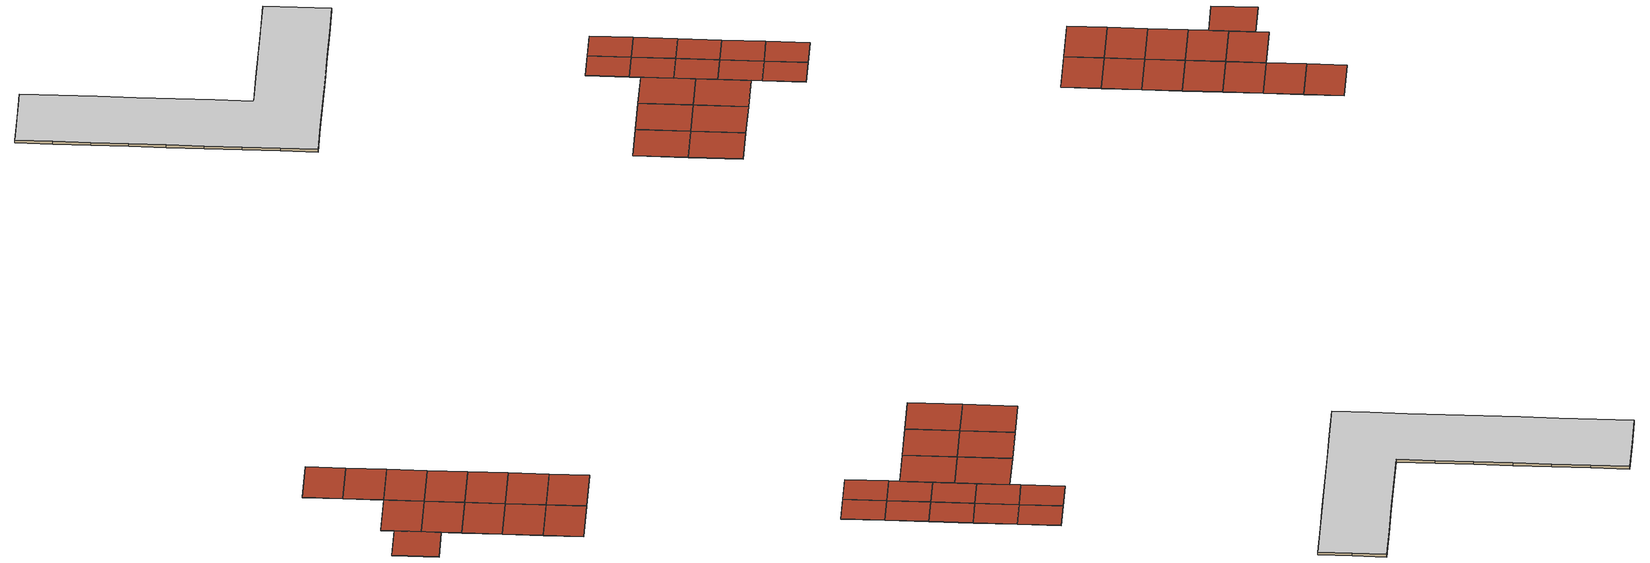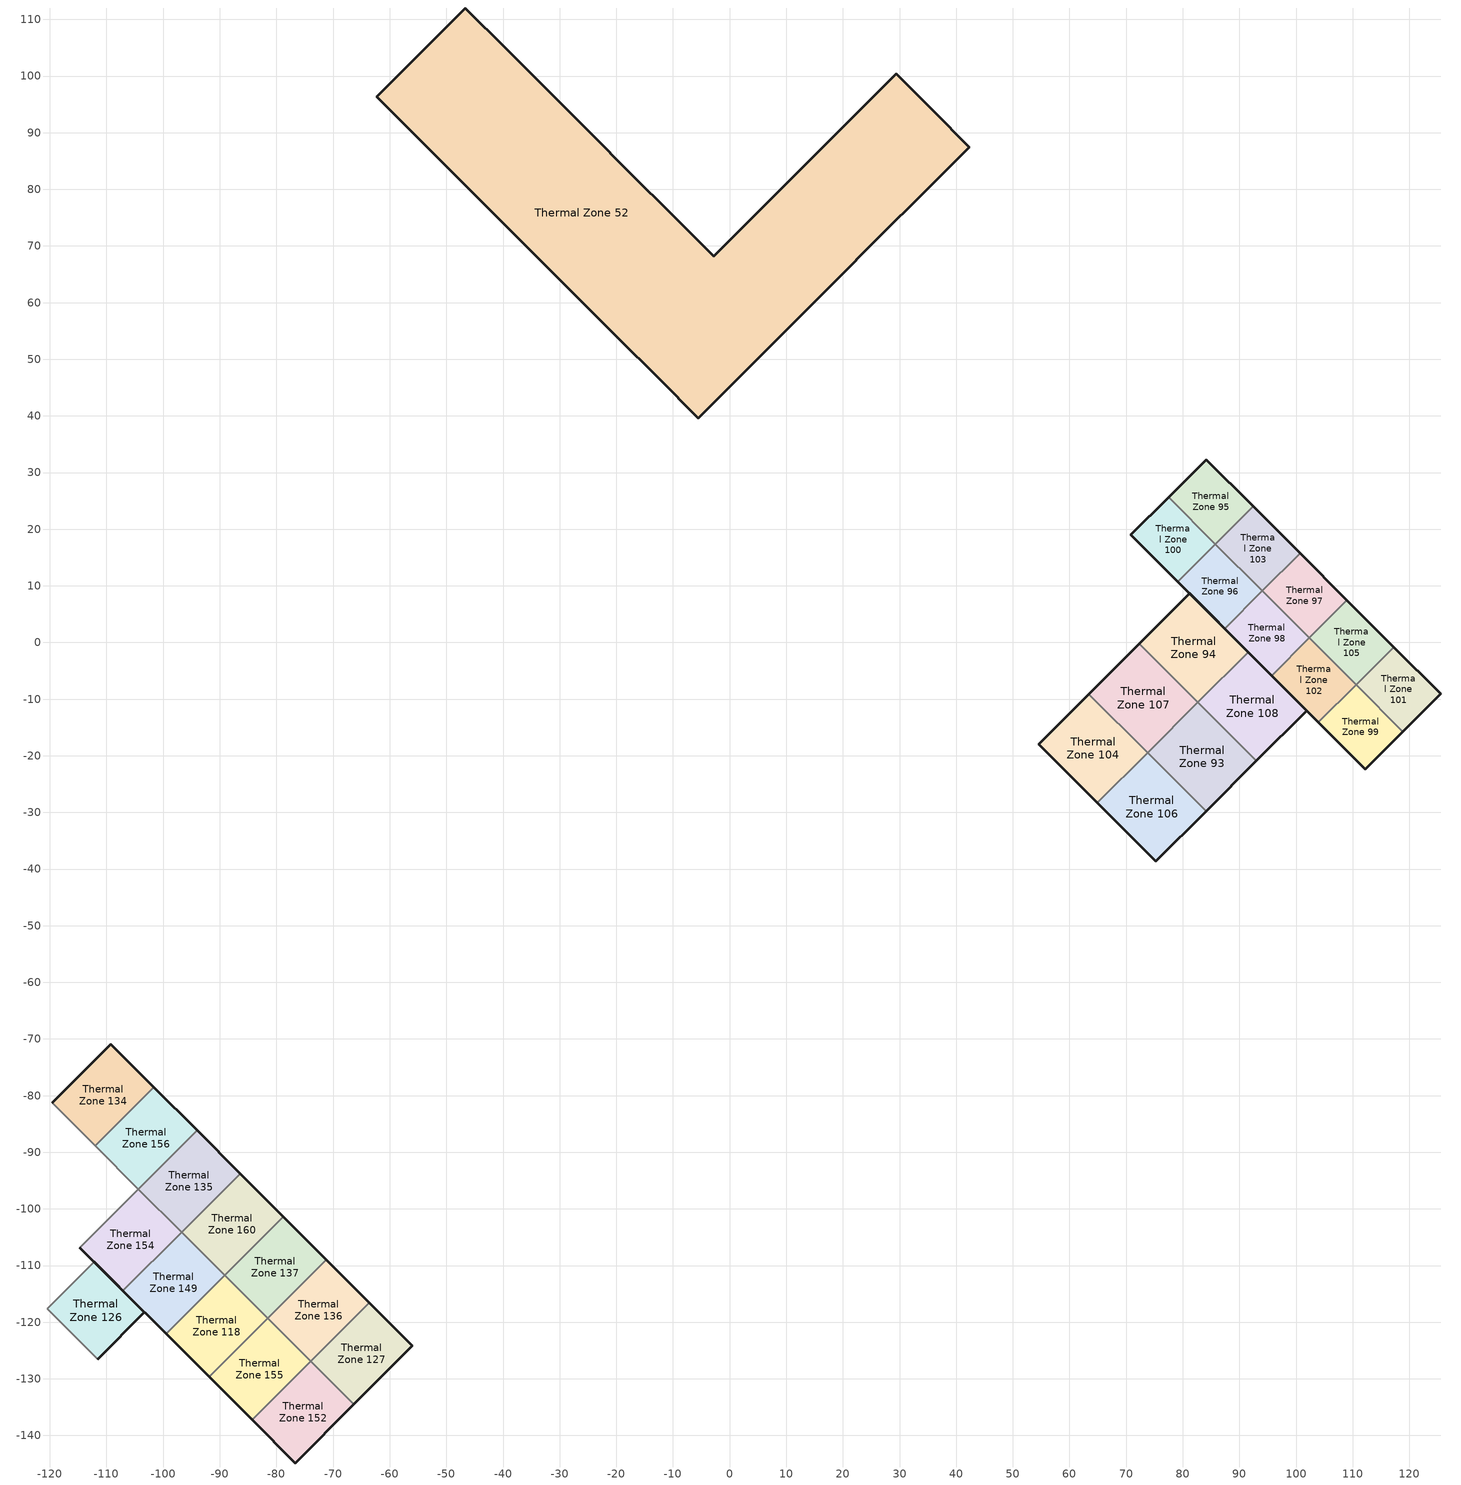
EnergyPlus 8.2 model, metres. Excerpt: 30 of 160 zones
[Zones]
Thermal Zone 100
 floor ground (ASHRAE 90.1-2004 ExtWall Mass ClimateZone 6): 77.51,25.65 85.78,17.37 79.13,10.72 70.85,18.99 z11.9
 wall outside (ASHRAE 90.1-2004 ExtWall Mass ClimateZone 6): 77.51,25.65 70.85,18.99 79.13,10.72 z11.9:12
 wall to Thermal Zone 95 (ASHRAE 90.1-2004 ExtWall Mass ClimateZone 6 Reversed): 85.78,17.37 77.51,25.65 z11.9:12
 wall to Thermal Zone 96 (ASHRAE 90.1-2004 ExtWall Mass ClimateZone 6): 79.13,10.72 85.78,17.37 z11.9:12
 roof outside (ASHRAE 90.1-2004 ExtWall Mass ClimateZone 6): 70.85,18.99 79.13,10.72 85.78,17.37 77.51,25.65 z12
Thermal Zone 101
 floor ground (ASHRAE 90.1-2004 ExtWall Mass ClimateZone 6): 117.26,-0.8 125.54,-9.08 118.89,-15.73 110.61,-7.46 z11.9
 wall outside (ASHRAE 90.1-2004 ExtWall Mass ClimateZone 6): 118.89,-15.73 125.54,-9.08 117.26,-0.8 z11.9:12
 wall to Thermal Zone 99 (ASHRAE 90.1-2004 ExtWall Mass ClimateZone 6): 110.61,-7.46 118.89,-15.73 z11.9:12
 wall to Thermal Zone 105 (ASHRAE 90.1-2004 ExtWall Mass ClimateZone 6 Reversed): 117.26,-0.8 110.61,-7.46 z11.9:12
 roof outside (ASHRAE 90.1-2004 ExtWall Mass ClimateZone 6): 110.61,-7.46 118.89,-15.73 125.54,-9.08 117.26,-0.8 z12
Thermal Zone 102
 floor ground (ASHRAE 90.1-2004 ExtWall Mass ClimateZone 6): 102.33,0.82 110.61,-7.46 103.96,-14.11 95.68,-5.84 z11.9
 wall outside (ASHRAE 90.1-2004 ExtWall Mass ClimateZone 6): 95.68,-5.84 103.96,-14.11 z11.9:12
 wall to Thermal Zone 105 (ASHRAE 90.1-2004 ExtWall Mass ClimateZone 6 Reversed): 110.61,-7.46 102.33,0.82 z11.9:12
 wall to Thermal Zone 99 (ASHRAE 90.1-2004 ExtWall Mass ClimateZone 6): 103.96,-14.11 110.61,-7.46 z11.9:12
 wall to Thermal Zone 98 (ASHRAE 90.1-2004 ExtWall Mass ClimateZone 6 Reversed): 102.33,0.82 95.68,-5.84 z11.9:12
 roof outside (ASHRAE 90.1-2004 ExtWall Mass ClimateZone 6): 95.68,-5.84 103.96,-14.11 110.61,-7.46 102.33,0.82 z12
Thermal Zone 103
 floor ground (ASHRAE 90.1-2004 ExtWall Mass ClimateZone 6): 92.44,24.02 100.71,15.75 94.06,9.09 85.78,17.37 z11.9
 wall outside (ASHRAE 90.1-2004 ExtWall Mass ClimateZone 6): 100.71,15.75 92.44,24.02 z11.9:12
 wall to Thermal Zone 97 (ASHRAE 90.1-2004 ExtWall Mass ClimateZone 6): 94.06,9.09 100.71,15.75 z11.9:12
 wall to Thermal Zone 96 (ASHRAE 90.1-2004 ExtWall Mass ClimateZone 6): 85.78,17.37 94.06,9.09 z11.9:12
 wall to Thermal Zone 95 (ASHRAE 90.1-2004 ExtWall Mass ClimateZone 6 Reversed): 92.44,24.02 85.78,17.37 z11.9:12
 roof outside (ASHRAE 90.1-2004 ExtWall Mass ClimateZone 6): 85.78,17.37 94.06,9.09 100.71,15.75 92.44,24.02 z12
Thermal Zone 104
 floor ground (ASHRAE 90.1-2004 ExtWall Mass ClimateZone 6): 63.45,-9.1 73.8,-19.44 64.92,-28.32 54.58,-17.97 z11.9
 wall outside (ASHRAE 90.1-2004 ExtWall Mass ClimateZone 6): 63.45,-9.1 54.58,-17.97 64.92,-28.32 z11.9:12
 wall to Thermal Zone 107 (ASHRAE 90.1-2004 ExtWall Mass ClimateZone 6 Reversed): 73.8,-19.44 63.45,-9.1 z11.9:12
 wall to Thermal Zone 106 (ASHRAE 90.1-2004 ExtWall Mass ClimateZone 6): 64.92,-28.32 73.8,-19.44 z11.9:12
 roof outside (ASHRAE 90.1-2004 ExtWall Mass ClimateZone 6): 54.58,-17.97 64.92,-28.32 73.8,-19.44 63.45,-9.1 z12
Thermal Zone 105
 floor ground (ASHRAE 90.1-2004 ExtWall Mass ClimateZone 6): 108.99,7.47 117.26,-0.8 110.61,-7.46 102.33,0.82 z11.9
 wall outside (ASHRAE 90.1-2004 ExtWall Mass ClimateZone 6): 117.26,-0.8 108.99,7.47 z11.9:12
 wall to Thermal Zone 97 (ASHRAE 90.1-2004 ExtWall Mass ClimateZone 6 Reversed): 108.99,7.47 102.33,0.82 z11.9:12
 roof outside (ASHRAE 90.1-2004 ExtWall Mass ClimateZone 6): 102.33,0.82 110.61,-7.46 117.26,-0.8 108.99,7.47 z12
Thermal Zone 106
 floor ground (ASHRAE 90.1-2004 ExtWall Mass ClimateZone 6): 73.8,-19.44 84.14,-29.79 75.27,-38.66 64.92,-28.32 z11.9
 wall outside (ASHRAE 90.1-2004 ExtWall Mass ClimateZone 6): 64.92,-28.32 75.27,-38.66 84.14,-29.79 z11.9:12
 wall to Thermal Zone 93 (ASHRAE 90.1-2004 ExtWall Mass ClimateZone 6 Reversed): 84.14,-29.79 73.8,-19.44 z11.9:12
 roof outside (ASHRAE 90.1-2004 ExtWall Mass ClimateZone 6): 64.92,-28.32 75.27,-38.66 84.14,-29.79 73.8,-19.44 z12
Thermal Zone 107
 floor ground (ASHRAE 90.1-2004 ExtWall Mass ClimateZone 6): 72.32,-0.23 82.67,-10.57 73.8,-19.44 63.45,-9.1 z11.9
 wall outside (ASHRAE 90.1-2004 ExtWall Mass ClimateZone 6): 72.32,-0.23 63.45,-9.1 z11.9:12
 wall to Thermal Zone 94 (ASHRAE 90.1-2004 ExtWall Mass ClimateZone 6 Reversed): 82.67,-10.57 72.32,-0.23 z11.9:12
 wall to Thermal Zone 93 (ASHRAE 90.1-2004 ExtWall Mass ClimateZone 6): 73.8,-19.44 82.67,-10.57 z11.9:12
 roof outside (ASHRAE 90.1-2004 ExtWall Mass ClimateZone 6): 63.45,-9.1 73.8,-19.44 82.67,-10.57 72.32,-0.23 z12
Thermal Zone 108
 floor ground (ASHRAE 90.1-2004 ExtWall Mass ClimateZone 6): 91.54,-1.7 101.89,-12.04 93.01,-20.92 82.67,-10.57 z11.9
 wall outside (ASHRAE 90.1-2004 ExtWall Mass ClimateZone 6): 93.01,-20.92 101.89,-12.04 91.54,-1.7 z11.9:12
 wall to Thermal Zone 93 (ASHRAE 90.1-2004 ExtWall Mass ClimateZone 6): 82.67,-10.57 93.01,-20.92 z11.9:12
 wall to Thermal Zone 94 (ASHRAE 90.1-2004 ExtWall Mass ClimateZone 6 Reversed): 91.54,-1.7 82.67,-10.57 z11.9:12
 roof outside (ASHRAE 90.1-2004 ExtWall Mass ClimateZone 6): 82.67,-10.57 93.01,-20.92 101.89,-12.04 91.54,-1.7 z12
Thermal Zone 118
 floor ground (ASHRAE 90.1-2004 ExtWall Mass ClimateZone 6): -81.54,-119.3 -91.89,-129.65 -99.49,-122.04 -89.15,-111.7 z11.9
 wall outside (ASHRAE 90.1-2004 ExtWall Mass ClimateZone 6): -99.49,-122.04 -91.89,-129.65 z11.9:12
 wall to Thermal Zone 155 (ASHRAE 90.1-2004 ExtWall Mass ClimateZone 6 Reversed): -91.89,-129.65 -81.54,-119.3 z11.9:12
 wall to Thermal Zone 149 (ASHRAE 90.1-2004 ExtWall Mass ClimateZone 6): -89.15,-111.7 -99.49,-122.04 z11.9:12
 wall to Thermal Zone 137 (ASHRAE 90.1-2004 ExtWall Mass ClimateZone 6 Reversed): -81.54,-119.3 -89.15,-111.7 z11.9:12
 roof outside (ASHRAE 90.1-2004 ExtWall Mass ClimateZone 6): -89.15,-111.7 -99.49,-122.04 -91.89,-129.65 -81.54,-119.3 z12
Thermal Zone 126
 floor ground (ASHRAE 90.1-2004 ExtWall Mass ClimateZone 6): -103.3,-118.24 -111.58,-126.51 -120.45,-117.64 -112.17,-109.37 z11.9
 wall outside (ASHRAE 90.1-2004 ExtWall Mass ClimateZone 6): -111.58,-126.51 -103.3,-118.24 -112.17,-109.37 z11.9:12
 wall to Thermal Zone 140 (ASHRAE 90.1-2004 ExtWall Mass ClimateZone 6): -120.45,-117.64 -111.58,-126.51 z11.9:12
 wall to Thermal Zone 143 (ASHRAE 90.1-2004 ExtWall Mass ClimateZone 6): -112.17,-109.37 -120.45,-117.64 z11.9:12
 roof outside (ASHRAE 90.1-2004 ExtWall Mass ClimateZone 6): -112.17,-109.37 -120.45,-117.64 -111.58,-126.51 -103.3,-118.24 z12
Thermal Zone 127
 floor ground (ASHRAE 90.1-2004 ExtWall Mass ClimateZone 6): -55.99,-124.17 -66.33,-134.51 -73.94,-126.91 -63.59,-116.56 z11.9
 wall outside (ASHRAE 90.1-2004 ExtWall Mass ClimateZone 6): -66.33,-134.51 -55.99,-124.17 -63.59,-116.56 z11.9:12
 wall to Thermal Zone 152 (ASHRAE 90.1-2004 ExtWall Mass ClimateZone 6): -73.94,-126.91 -66.33,-134.51 z11.9:12
 wall to Thermal Zone 136 (ASHRAE 90.1-2004 ExtWall Mass ClimateZone 6): -63.59,-116.56 -73.94,-126.91 z11.9:12
 roof outside (ASHRAE 90.1-2004 ExtWall Mass ClimateZone 6): -63.59,-116.56 -73.94,-126.91 -66.33,-134.51 -55.99,-124.17 z12
Thermal Zone 134
 floor ground (ASHRAE 90.1-2004 ExtWall Mass ClimateZone 6): -101.62,-78.54 -111.96,-88.89 -119.56,-81.28 -109.22,-70.94 z11.9
 wall outside (ASHRAE 90.1-2004 ExtWall Mass ClimateZone 6): -101.62,-78.54 -109.22,-70.94 -119.56,-81.28 z11.9:12
 wall to Thermal Zone 156 (ASHRAE 90.1-2004 ExtWall Mass ClimateZone 6 Reversed): -111.96,-88.89 -101.62,-78.54 z11.9:12
 wall to Thermal Zone 144 (ASHRAE 90.1-2004 ExtWall Mass ClimateZone 6): -119.56,-81.28 -111.96,-88.89 z11.9:12
 roof outside (ASHRAE 90.1-2004 ExtWall Mass ClimateZone 6): -109.22,-70.94 -119.56,-81.28 -111.96,-88.89 -101.62,-78.54 z12
Thermal Zone 135
 floor ground (ASHRAE 90.1-2004 ExtWall Mass ClimateZone 6): -86.41,-93.75 -96.75,-104.1 -104.36,-96.49 -94.01,-86.15 z11.9
 wall outside (ASHRAE 90.1-2004 ExtWall Mass ClimateZone 6): -86.41,-93.75 -94.01,-86.15 z11.9:12
 wall to Thermal Zone 160 (ASHRAE 90.1-2004 ExtWall Mass ClimateZone 6 Reversed): -96.75,-104.1 -86.41,-93.75 z11.9:12
 wall to Thermal Zone 154 (ASHRAE 90.1-2004 ExtWall Mass ClimateZone 6): -104.36,-96.49 -96.75,-104.1 z11.9:12
 wall to Thermal Zone 156 (ASHRAE 90.1-2004 ExtWall Mass ClimateZone 6): -94.01,-86.15 -104.36,-96.49 z11.9:12
 roof outside (ASHRAE 90.1-2004 ExtWall Mass ClimateZone 6): -94.01,-86.15 -104.36,-96.49 -96.75,-104.1 -86.41,-93.75 z12
Thermal Zone 136
 floor ground (ASHRAE 90.1-2004 ExtWall Mass ClimateZone 6): -63.59,-116.56 -73.94,-126.91 -81.54,-119.3 -71.2,-108.96 z11.9
 wall outside (ASHRAE 90.1-2004 ExtWall Mass ClimateZone 6): -63.59,-116.56 -71.2,-108.96 z11.9:12
 wall to Thermal Zone 155 (ASHRAE 90.1-2004 ExtWall Mass ClimateZone 6): -81.54,-119.3 -73.94,-126.91 z11.9:12
 wall to Thermal Zone 137 (ASHRAE 90.1-2004 ExtWall Mass ClimateZone 6): -71.2,-108.96 -81.54,-119.3 z11.9:12
 roof outside (ASHRAE 90.1-2004 ExtWall Mass ClimateZone 6): -71.2,-108.96 -81.54,-119.3 -73.94,-126.91 -63.59,-116.56 z12
Thermal Zone 137
 floor ground (ASHRAE 90.1-2004 ExtWall Mass ClimateZone 6): -71.2,-108.96 -81.54,-119.3 -89.15,-111.7 -78.8,-101.35 z11.9
 wall outside (ASHRAE 90.1-2004 ExtWall Mass ClimateZone 6): -71.2,-108.96 -78.8,-101.35 z11.9:12
 wall to Thermal Zone 160 (ASHRAE 90.1-2004 ExtWall Mass ClimateZone 6): -78.8,-101.35 -89.15,-111.7 z11.9:12
 roof outside (ASHRAE 90.1-2004 ExtWall Mass ClimateZone 6): -78.8,-101.35 -89.15,-111.7 -81.54,-119.3 -71.2,-108.96 z12
Thermal Zone 149
 floor ground (ASHRAE 90.1-2004 ExtWall Mass ClimateZone 6): -89.15,-111.7 -99.49,-122.04 -107.1,-114.44 -96.75,-104.1 z11.9
 wall outside (ASHRAE 90.1-2004 ExtWall Mass ClimateZone 6): -107.1,-114.44 -99.49,-122.04 z11.9:12
 wall to Thermal Zone 154 (ASHRAE 90.1-2004 ExtWall Mass ClimateZone 6): -96.75,-104.1 -107.1,-114.44 z11.9:12
 wall to Thermal Zone 160 (ASHRAE 90.1-2004 ExtWall Mass ClimateZone 6 Reversed): -89.15,-111.7 -96.75,-104.1 z11.9:12
 roof outside (ASHRAE 90.1-2004 ExtWall Mass ClimateZone 6): -96.75,-104.1 -107.1,-114.44 -99.49,-122.04 -89.15,-111.7 z12
Thermal Zone 152
 floor ground (ASHRAE 90.1-2004 ExtWall Mass ClimateZone 6): -66.33,-134.51 -76.68,-144.86 -84.28,-137.25 -73.94,-126.91 z11.9
 wall outside (ASHRAE 90.1-2004 ExtWall Mass ClimateZone 6): -84.28,-137.25 -76.68,-144.86 -66.33,-134.51 z11.9:12
 wall to Thermal Zone 155 (ASHRAE 90.1-2004 ExtWall Mass ClimateZone 6): -73.94,-126.91 -84.28,-137.25 z11.9:12
 roof outside (ASHRAE 90.1-2004 ExtWall Mass ClimateZone 6): -73.94,-126.91 -84.28,-137.25 -76.68,-144.86 -66.33,-134.51 z12
Thermal Zone 154
 floor ground (ASHRAE 90.1-2004 ExtWall Mass ClimateZone 6): -96.75,-104.1 -107.1,-114.44 -114.7,-106.84 -104.36,-96.49 z11.9
 wall outside (ASHRAE 90.1-2004 ExtWall Mass ClimateZone 6): -114.7,-106.84 -107.1,-114.44 z11.9:12
 wall to Thermal Zone 129 (ASHRAE 90.1-2004 ExtWall Mass ClimateZone 6): -104.36,-96.49 -114.7,-106.84 z11.9:12
 roof outside (ASHRAE 90.1-2004 ExtWall Mass ClimateZone 6): -104.36,-96.49 -114.7,-106.84 -107.1,-114.44 -96.75,-104.1 z12
Thermal Zone 155
 floor ground (ASHRAE 90.1-2004 ExtWall Mass ClimateZone 6): -73.94,-126.91 -84.28,-137.25 -91.89,-129.65 -81.54,-119.3 z11.9
 wall outside (ASHRAE 90.1-2004 ExtWall Mass ClimateZone 6): -91.89,-129.65 -84.28,-137.25 z11.9:12
 roof outside (ASHRAE 90.1-2004 ExtWall Mass ClimateZone 6): -81.54,-119.3 -91.89,-129.65 -84.28,-137.25 -73.94,-126.91 z12
Thermal Zone 156
 floor ground (ASHRAE 90.1-2004 ExtWall Mass ClimateZone 6): -94.01,-86.15 -104.36,-96.49 -111.96,-88.89 -101.62,-78.54 z11.9
 wall outside (ASHRAE 90.1-2004 ExtWall Mass ClimateZone 6): -94.01,-86.15 -101.62,-78.54 z11.9:12
 wall to Thermal Zone 129 (ASHRAE 90.1-2004 ExtWall Mass ClimateZone 6): -111.96,-88.89 -104.36,-96.49 z11.9:12
 roof outside (ASHRAE 90.1-2004 ExtWall Mass ClimateZone 6): -101.62,-78.54 -111.96,-88.89 -104.36,-96.49 -94.01,-86.15 z12
Thermal Zone 160
 floor ground (ASHRAE 90.1-2004 ExtWall Mass ClimateZone 6): -78.8,-101.35 -89.15,-111.7 -96.75,-104.1 -86.41,-93.75 z11.9
 wall outside (ASHRAE 90.1-2004 ExtWall Mass ClimateZone 6): -78.8,-101.35 -86.41,-93.75 z11.9:12
 roof outside (ASHRAE 90.1-2004 ExtWall Mass ClimateZone 6): -86.41,-93.75 -96.75,-104.1 -89.15,-111.7 -78.8,-101.35 z12
Thermal Zone 52
 floor ground (ASHRAE 90.1-2004 ExtWall Mass ClimateZone 6): -62.3,96.36 -54.47,104.19 -46.65,112.01 -39.34,104.71 -32.04,97.4 -24.73,90.09 -17.42,82.79 -10.12,75.48 -2.81,68.17 5.24,76.23 13.3,84.28 21.35,92.33 29.4,100.39 35.87,93.92 42.33,87.46 34.36,79.48 26.38,71.5 18.4,63.53 10.43,55.55 2.45,47.57 -5.53,39.6 -12.62,46.69 -19.72,53.79 -26.82,60.88 -33.91,67.98 -41.01,75.08 -48.1,82.17 -55.2,89.27 z11.34
 wall outside (ASHRAE 90.1-2004 ExtWall Mass ClimateZone 6): -54.47,104.19 -62.3,96.36 -55.2,89.27 -48.1,82.17 -41.01,75.08 -33.91,67.98 -26.82,60.88 -19.72,53.79 -12.62,46.69 -5.53,39.6 2.45,47.57 10.43,55.55 18.4,63.53 26.38,71.5 34.36,79.48 42.33,87.46 35.87,93.92 29.4,100.39 21.35,92.33 13.3,84.28 5.24,76.23 -2.81,68.17 -10.12,75.48 -17.42,82.79 -24.73,90.09 -32.04,97.4 -39.34,104.71 -46.65,112.01 -54.47,104.19 z11.34:12.17
 ceiling to Thermal Zone 57 (ASHRAE 90.1-2004 ExtWall Mass ClimateZone 6): -55.2,89.27 -48.1,82.17 -41.01,75.08 -33.91,67.98 -26.82,60.88 -19.72,53.79 -12.62,46.69 -5.53,39.6 2.45,47.57 10.43,55.55 18.4,63.53 26.38,71.5 34.36,79.48 42.33,87.46 35.87,93.92 29.4,100.39 21.35,92.33 13.3,84.28 5.24,76.23 -2.81,68.17 -10.12,75.48 -17.42,82.79 -24.73,90.09 -32.04,97.4 -39.34,104.71 -46.65,112.01 -54.47,104.19 -62.3,96.36 z12.17
Thermal Zone 93
 floor ground (ASHRAE 90.1-2004 ExtWall Mass ClimateZone 6): 82.67,-10.57 93.01,-20.92 84.14,-29.79 73.8,-19.44 z11.9
 wall outside (ASHRAE 90.1-2004 ExtWall Mass ClimateZone 6): 84.14,-29.79 93.01,-20.92 z11.9:12
 roof outside (ASHRAE 90.1-2004 ExtWall Mass ClimateZone 6): 73.8,-19.44 84.14,-29.79 93.01,-20.92 82.67,-10.57 z12
Thermal Zone 94
 floor ground (ASHRAE 90.1-2004 ExtWall Mass ClimateZone 6): 81.2,8.65 91.54,-1.7 82.67,-10.57 72.32,-0.23 z11.9
 wall outside (ASHRAE 90.1-2004 ExtWall Mass ClimateZone 6): 91.54,-1.7 81.2,8.65 72.32,-0.23 z11.9:12
 roof outside (ASHRAE 90.1-2004 ExtWall Mass ClimateZone 6): 72.32,-0.23 82.67,-10.57 91.54,-1.7 81.2,8.65 z12
Thermal Zone 95
 floor ground (ASHRAE 90.1-2004 ExtWall Mass ClimateZone 6): 84.16,32.3 92.44,24.02 85.78,17.37 77.51,25.65 z11.9
 wall outside (ASHRAE 90.1-2004 ExtWall Mass ClimateZone 6): 92.44,24.02 84.16,32.3 77.51,25.65 z11.9:12
 roof outside (ASHRAE 90.1-2004 ExtWall Mass ClimateZone 6): 77.51,25.65 85.78,17.37 92.44,24.02 84.16,32.3 z12
Thermal Zone 96
 floor ground (ASHRAE 90.1-2004 ExtWall Mass ClimateZone 6): 85.78,17.37 94.06,9.09 87.4,2.44 79.13,10.72 z11.9
 wall outside (ASHRAE 90.1-2004 ExtWall Mass ClimateZone 6): 79.13,10.72 87.4,2.44 z11.9:12
 wall to Thermal Zone 98 (ASHRAE 90.1-2004 ExtWall Mass ClimateZone 6): 87.4,2.44 94.06,9.09 z11.9:12
 roof outside (ASHRAE 90.1-2004 ExtWall Mass ClimateZone 6): 79.13,10.72 87.4,2.44 94.06,9.09 85.78,17.37 z12
Thermal Zone 97
 floor ground (ASHRAE 90.1-2004 ExtWall Mass ClimateZone 6): 100.71,15.75 108.99,7.47 102.33,0.82 94.06,9.09 z11.9
 wall outside (ASHRAE 90.1-2004 ExtWall Mass ClimateZone 6): 108.99,7.47 100.71,15.75 z11.9:12
 wall to Thermal Zone 98 (ASHRAE 90.1-2004 ExtWall Mass ClimateZone 6): 94.06,9.09 102.33,0.82 z11.9:12
 roof outside (ASHRAE 90.1-2004 ExtWall Mass ClimateZone 6): 94.06,9.09 102.33,0.82 108.99,7.47 100.71,15.75 z12
Thermal Zone 98
 floor ground (ASHRAE 90.1-2004 ExtWall Mass ClimateZone 6): 94.06,9.09 102.33,0.82 95.68,-5.84 87.4,2.44 z11.9
 wall outside (ASHRAE 90.1-2004 ExtWall Mass ClimateZone 6): 87.4,2.44 95.68,-5.84 z11.9:12
 roof outside (ASHRAE 90.1-2004 ExtWall Mass ClimateZone 6): 87.4,2.44 95.68,-5.84 102.33,0.82 94.06,9.09 z12
Thermal Zone 99
 floor ground (ASHRAE 90.1-2004 ExtWall Mass ClimateZone 6): 110.61,-7.46 118.89,-15.73 112.23,-22.39 103.96,-14.11 z11.9
 wall outside (ASHRAE 90.1-2004 ExtWall Mass ClimateZone 6): 103.96,-14.11 112.23,-22.39 118.89,-15.73 z11.9:12
 roof outside (ASHRAE 90.1-2004 ExtWall Mass ClimateZone 6): 103.96,-14.11 112.23,-22.39 118.89,-15.73 110.61,-7.46 z12
[Building]
Building 1: North Axis {deg}=0; Solar Distribution=FullExteriorWithReflections
[Material] Thermal Absorptance=0.9
Name | Roughness | Thickness {m} | Conductivity {W/m-K} | Density {kg/m3} | Specific Heat {J/kg-K} | Solar Absorptance | Visible Absorptance
1/2IN Gypsum | Smooth | 0.0127 | 0.16 | 784.9 | 830 | 0.4 | 0.4
1IN Stucco | Smooth | 0.0253 | 0.6918 | 1858 | 837 | 0.92 | 0.92
8IN CONCRETE HW RefBldg | Rough | 0.2032 | 1.311 | 2240 | 836.8 | 0.7 | 0.7
Mass NonRes Wall Insulation-1.69 | MediumRough | 0.0623673 | 0.049 | 265 | 836.8 | 0.7 | 0.7
[Construction]
ASHRAE 90.1-2004 ExtWall Mass ClimateZone 6: 1IN Stucco, 8IN CONCRETE HW RefBldg, Mass NonRes Wall Insulation-1.69, 1/2IN Gypsum
ASHRAE 90.1-2004 ExtWall Mass ClimateZone 6 Reversed: 1/2IN Gypsum, Mass NonRes Wall Insulation-1.69, 8IN CONCRETE HW RefBldg, 1IN Stucco
[Zone]
Thermal Zone 100; Thermal Zone 101; Thermal Zone 102; Thermal Zone 103; Thermal Zone 104; Thermal Zone 105; Thermal Zone 106; Thermal Zone 107; Thermal Zone 108; Thermal Zone 118; Thermal Zone 126; Thermal Zone 127; Thermal Zone 134; Thermal Zone 135; Thermal Zone 136; Thermal Zone 137; Thermal Zone 149; Thermal Zone 152; Thermal Zone 154; Thermal Zone 155; Thermal Zone 156; Thermal Zone 160; Thermal Zone 52; Thermal Zone 93; Thermal Zone 94; Thermal Zone 95; Thermal Zone 96; Thermal Zone 97; Thermal Zone 98; Thermal Zone 99
